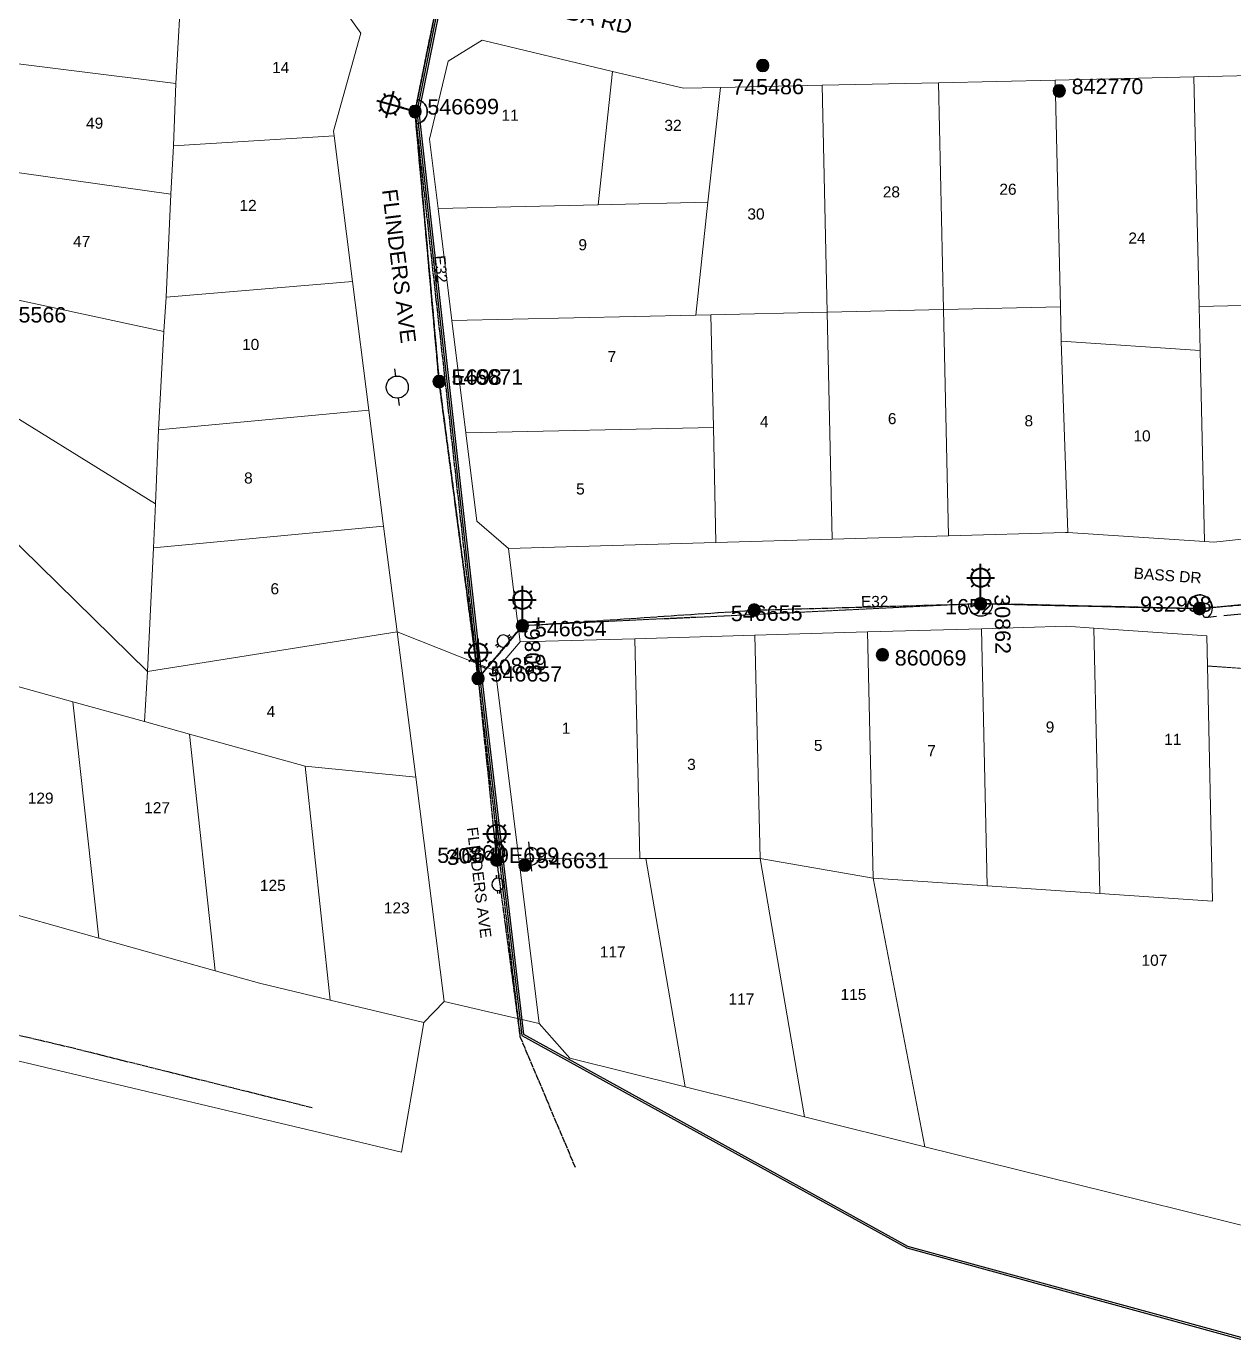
# Model space of a CAD drawing. Header units: metres. Extents: x -1 to 313024, y -2 to 6262971.
# Drawn here: x 312362.9 to 312559.2, y 6262397.2 to 6262610.8 of the extents above; entities that cross this region are included whole.
import ezdxf
from ezdxf.enums import TextEntityAlignment as Align

# ---------------------------------------------------------------- set-up
doc = ezdxf.new("R2010")
doc.units = ezdxf.units.M
doc.linetypes.add('Cable Exist OH', pattern=[1, 1, 0])
doc.linetypes.add('Cable Exist UG', pattern=[8.2, 4, -1.2, 1.8, -1.2])
doc.layers.get('0').update_dxf_attribs({"color": 6})
doc.layers.add('Cadastre Land Parcels_SP_EXT', color=9, linetype='Continuous', lineweight=5)
doc.layers.add('Cadastre Roads_SP_EXT', color=9, linetype='Continuous', lineweight=5)
for name, color, linetype in [('Equip_SP_HV_EXT', 7, 'Continuous'), ('Equip_SP_LV_EXT', 7, 'Continuous'), ('Equip_SP_SL_EXT', 7, 'Continuous'), ('Mains_HV_EXT', 7, 'Continuous'), ('Mains_LV_EXT', 7, 'Continuous'), ('Mains_SL_EXT', 7, 'Continuous'), ('Mains_TR_EXT', 7, 'Continuous'), ('Notes_SP_MISC', 7, 'Continuous'), ('SupportsOH_SP_TR_HV_LV_SL_EXT', 7, 'Continuous')]:
    doc.layers.add(name, color=color, linetype=linetype)
doc.styles.add('iecARIAL', font='arial.ttf', dxfattribs={"height": 2})
doc.styles.add('POLE_LABEL', font='arial.ttf')
doc.styles.get("Standard").update_dxf_attribs({"font": 'arial.ttf'})
doc.linetypes.add('Cable E OH', pattern='A,9.4,["E",Standard,S=1.7,R=0,X=0,Y=-1],0', length=9.4)
doc.linetypes.add('Cable P UG', pattern='A,6,-0.5,["P",Standard,S=1.7,R=0,X=0.5,Y=-1],-2.9', length=9.4)

# ---------------------------------------------------------------- blocks, each defined once
blk = doc.blocks.new('LV_OH_LINKS_OPEN_EXT')
for p, q in [((-0.17, 4.97), (-0.17, 5.46)), ((0.17, 4.97), (0.17, 5.46)), ((-0.17, 3), (-0.17, 2.5)), ((0.17, 3), (0.17, 2.5))]:
    blk.add_line(p, q)
blk.add_lwpolyline([(0, 2.99, 1), (0, 4.98, 1)], format="xyb", close=True)
at = {"flags": 9}
for tag, p in [('ACTUAL_STATUS', (0, 0)), ('CONSTRUCTED_VOLTAGE', (0, -0.2)), ('OPERATING_VOLTAGE', (0, -0.6)), ('ORIENTATION', (0, -0.8)), ('OWNED_BY', (0, -1)), ('STATE', (0, -1.2)), ('SWITCH_TYPE', (0, -1.4)), ('NO_PHASES', (0, -0.4)), ('USAGE', (0, -1.6)), ('LEGEND', (0, -1.8)), ('NOTES', (0, -2))]:
    blk.add_attdef(tag, text='', height=0.2, dxfattribs=at).set_placement(p, align=Align.MIDDLE_LEFT)
at = {"flags": 1}
blk.add_attdef('Z', (0, 0), '', height=0.2, dxfattribs=at)
blk = doc.blocks.new('SL_LANTERN_EXT')
at = {"lineweight": 40}
for p, q in [((0, 1.97), (0, 6.47)), ((-1.46, 5.68), (-1.06, 5.28)), ((1.46, 5.68), (1.06, 5.28)), ((-2.25, 4.22), (2.25, 4.22)), ((-1.46, 2.76), (-1.06, 3.16)), ((0, 0), (0, 2.72)), ((1.46, 2.76), (1.06, 3.16))]:
    blk.add_line(p, q, dxfattribs=at)
blk.add_circle((0, 4.22), 1.5, dxfattribs=at)
at = {"style": 'iecARIAL', "flags": 8}
blk.add_attdef('ASSET_NUM', (1.5, 1.5), '', height=2.5, dxfattribs=at)
for tag, p, height, flags in [('OPERATING_VOLTAGE', (0.98, -1.65), 0.2, 9), ('ORIENTATION', (0.98, -1.85), 0.2, 9), ('OWNED_BY', (0.98, -2.05), 0.2, 9), ('STATE', (0.98, -2.25), 0.2, 9), ('CONSTRUCTED_VOLTAGE', (0.98, -0.65), 0.2, 9), ('CONTROL_TYPE', (0.98, -0.85), 0.2, 9), ('LANTERN_PURPOSE', (0.98, -1.05), 0.2, 9), ('LANTERN_TYPE', (0.98, -1.25), 0.2, 9), ('NO_PHASES', (0.98, -1.45), 0.2, 9), ('LNUMBER', (2.18, -3.25), 2.5, 8), ('USAGE', (0.98, -2.45), 0.2, 9), ('CEXIST', (0.98, -2.65), 0.2, 9), ('CNEW', (0.98, -2.85), 0.2, 9), ('CNUMBER', (0.98, -3.05), 0.2, 9), ('CREMOVE', (0.98, -3.25), 0.2, 9), ('CREPLACE', (0.98, -3.45), 0.2, 9), ('LKINGHEIGHT', (0.98, -3.65), 0.2, 9), ('LBRACKET', (0.98, -3.85), 0.2, 9), ('LBRACKETVOCAB', (0.98, -4.05), 0.2, 9), ('LCATEGORY', (0.98, -4.25), 0.2, 9), ('LCHARGE1', (0.98, -4.45), 0.2, 9), ('LCHARGE1PERCENT', (0.98, -4.65), 0.2, 9), ('LCHARGE2', (0.98, -4.85), 0.2, 9), ('LCHARGE2PERCENT', (0.98, -5.05), 0.2, 9), ('LCHARGE3', (0.98, -5.25), 0.2, 9), ('LCHARGE3PERCENT', (0.98, -5.45), 0.2, 9), ('LEXIST', (0.98, -5.65), 0.2, 9), ('LLAMP', (0.98, -5.85), 0.2, 9), ('LLAMPVOCAB', (0.98, -6.05), 0.2, 9), ('LMAST', (0.98, -6.25), 0.2, 9), ('LMASTVOCAB', (0.98, -6.45), 0.2, 9), ('LNEW', (0.98, -6.65), 0.2, 9), ('LANTNUMBER', (0.98, -6.85), 0.2, 9), ('LOUTREACH', (0.98, -7.25), 0.2, 9), ('LOUTREACHVOCAB', (0.98, -7.45), 0.2, 9), ('LRATECODE', (0.98, -7.65), 0.2, 9), ('LREMOVE', (0.98, -7.85), 0.2, 9), ('LREPLACE', (0.98, -8.05), 0.2, 9), ('LTYPE', (0.98, -8.25), 0.2, 9), ('LTYPEVOCAB', (0.98, -8.45), 0.2, 9), ('LEGEND', (0.98, -8.65), 0.2, 9), ('STREETNAME', (0.98, -9.25), 0.2, 9), ('SUBURB', (0.98, -9.45), 0.2, 1), ('LOCATION', (0.98, -8.85), 0.2, 9), ('NOTES', (0.98, -9.05), 0.2, 9)]:
    blk.add_attdef(tag, p, '', height=height, dxfattribs=dict(flags=flags))
blk = doc.blocks.new('POLE_EXT')
blk.add_hatch(color=256).paths.add_polyline_path([(-1, 0, 1), (1, 0, 1)])
blk.add_lwpolyline([(-1, 0, 1), (1, 0, 1)], format="xyb", close=True)
for tag, height, flags, p in [('pNumber', 2.5, 8, (-17.84, 2.07)), ('OWNED_BY', 0.2, 9, (1.35, -0.4)), ('SPECIAL_USE', 0.2, 9, (1.35, -0.8)), ('STATE', 0.2, 9, (1.35, -1)), ('cLV', 0.2, 9, (1.35, -1.4)), ('hDepth', 0.2, 9, (1.35, -1.6)), ('hDia', 0.2, 9, (1.35, -1.8)), ('cHV', 0.2, 9, (1.35, -2)), ('PARENT', 0.2, 9, (1.35, -0.6)), ('USAGE', 0.2, 9, (1.35, -1.2)), ('LBRACKET', 0.2, 9, (1.35, -2.2)), ('cLinedev', 0.2, 9, (1.35, -3.4)), ('pExisting', 0.2, 9, (1.35, -3.8)), ('LExisting', 0.2, 9, (1.35, -2.4)), ('LANTNUMBER', 0.2, 9, (1.35, -2.6)), ('LOther', 0.2, 9, (1.35, -2.8)), ('LRemove', 0.2, 9, (1.35, -3)), ('LEGEND', 0.2, 9, (1.35, -3.2)), ('LOCATION', 0.2, 9, (1.35, -3.6)), ('PFNUMBER', 0.2, 9, (1.35, -4)), ('NEWPFNUMBER', 0.2, 9, (1.35, -4.2)), ('pFooting', 0.2, 9, (1.35, -4.4)), ('pNew', 0.2, 9, (1.35, -4.6)), ('pRelocate', 0.2, 9, (1.35, -5)), ('pRemove', 0.2, 9, (1.35, -5.2)), ('pReplace', 0.2, 9, (1.35, -5.4)), ('pStay', 0.2, 9, (1.35, -5.6)), ('pType', 0.2, 9, (1.35, -5.8)), ('cspan', 0.2, 9, (1.35, -6)), ('STREETNAME', 0.2, 9, (1.35, -6.2)), ('SUBURB', 0.2, 9, (1.35, -6.4)), ('OPERATED_BY', 0.2, 9, (1.36, -7.01)), ('NOTES', 0.2, 9, (1.35, -6.6)), ('MAINTAINED_BY', 0.2, 9, (1.36, -6.81))]:
    blk.add_attdef(tag, text='', height=height, dxfattribs=dict(flags=flags)).set_placement(p, align=Align.MIDDLE_LEFT)
at = {"style": 'POLE_LABEL'}
for tag, height, flags, p in [('ASSET_NUM', 2.5, 8, (2, 2)), ('STRUCTURE_PLANT_NUMBER', 0.2, 9, (1.35, 0.03)), ('STREET_CODE', 0.2, 9, (1.35, -0.2))]:
    blk.add_attdef(tag, text='', height=height, dxfattribs=dict(at, flags=flags)).set_placement(p, align=Align.MIDDLE_LEFT)
at = {"flags": 1}
blk.add_attdef('Z', (1.35, -7.33), '', height=0.2, dxfattribs=at)
blk = doc.blocks.new('HV_USL_CLOSED_EXT')
blk.add_line((2.4, 5.5), (-2.4, 5.5))
blk.add_lwpolyline([(1.44, 5.5, 0.414214), (0, 6.94, 0.414214), (-1.44, 5.5)], format="xyb")
for tag, height, flags, p in [('ASSET_NUM', 2.5, 8, (2, 2)), ('STREET_CODE', 0.2, 9, (1.5, 0)), ('ACTUAL_STATUS', 0.2, 9, (1.5, -0.2)), ('CONSTRUCTED_VOLTAGE', 0.2, 9, (1.5, -0.4)), ('OPERATING_VOLTAGE', 0.2, 9, (1.5, -0.8)), ('ORIENTATION', 0.2, 9, (1.5, -1)), ('OWNED_BY', 0.2, 9, (1.5, -1.2)), ('OPERATED_BY', 0.2, 9, (1.5, -1.4)), ('STATE', 0.2, 9, (1.5, -1.8)), ('SWITCH_TYPE', 0.2, 9, (1.5, -2)), ('NO_PHASES', 0.2, 9, (1.5, -0.6)), ('MAINTAINED_BY', 0.2, 9, (1.5, -1.6)), ('USAGE', 0.2, 9, (1.5, -2.2)), ('STREETNAME', 0.2, 9, (1.5, -2.8)), ('SUBURB', 0.2, 9, (1.5, -3)), ('Z', 0.2, 1, (1.5, -3.6)), ('LEGEND', 0.2, 9, (1.5, -2.4)), ('LOCATION', 0.2, 9, (1.5, -2.6)), ('NOTES', 0.2, 9, (1.5, -3.2)), ('LABEL_ALIGNMENT', 0.2, 9, (1.5, -3.4))]:
    blk.add_attdef(tag, text='', height=height, dxfattribs=dict(flags=flags)).set_placement(p, align=Align.MIDDLE_LEFT)
blk = doc.blocks.new('HV_ABS_OPEN_EXT')
for p, q in [((-3, 6.87), (-1.8, 6.87)), ((1.8, 6.87), (3, 6.87))]:
    blk.add_line(p, q)
blk.add_circle((0, 6.87), 1.8)
for tag, height, flags, p in [('ASSET_NUM', 2.5, 8, (2, 2)), ('STREET_CODE', 0.2, 9, (1.5, 0)), ('ACTUAL_STATUS', 0.2, 9, (1.5, -0.2)), ('CONSTRUCTED_VOLTAGE', 0.2, 9, (1.5, -0.4)), ('OPERATING_VOLTAGE', 0.2, 9, (1.5, -0.8)), ('ORIENTATION', 0.2, 9, (1.5, -1)), ('OWNED_BY', 0.2, 9, (1.5, -1.2)), ('STATE', 0.2, 9, (1.5, -1.4)), ('SWITCH_TYPE', 0.2, 9, (1.5, -1.6)), ('NO_PHASES', 0.2, 9, (1.5, -0.6)), ('USAGE', 0.2, 9, (1.5, -1.8)), ('LEGEND', 0.2, 9, (1.5, -2)), ('LOCATION', 0.2, 9, (1.5, -2.2)), ('STREETNAME', 0.2, 9, (1.5, -2.4)), ('SUBURB', 0.2, 9, (1.5, -2.6)), ('OPERATED_BY', 0.2, 9, (1.5, -3.2)), ('Z', 0.2, 1, (1.5, -3.6)), ('NOTES', 0.2, 9, (1.5, -2.8)), ('MAINTAINED_BY', 0.2, 9, (1.5, -3)), ('LABEL_ALIGNMENT', 0.2, 9, (1.5, -3.4))]:
    blk.add_attdef(tag, text='', height=height, dxfattribs=dict(flags=flags)).set_placement(p, align=Align.MIDDLE_LEFT)

msp = doc.modelspace()

# ---------------------------------------------------------------- linework, layer by layer
at = {"layer": 'Cadastre Land Parcels_SP_EXT', "linetype": 'Continuous'}
for points in [[(312371.28, 6262623.66), (312358.86, 6262626.58), (312354.69, 6262623.8), (312352.41, 6262605.81), (312387.26, 6262601.47), (312388.29, 6262619.66), (312371.28, 6262623.66)], [(312414.62, 6262613.47), (312388.29, 6262619.66), (312387.26, 6262601.47), (312386.88, 6262591.34), (312412.95, 6262593), (312412.86, 6262593.77), (312417.32, 6262609.66), (312414.62, 6262613.47)], [(312458.21, 6262603.47), (312437.02, 6262608.54), (312431.49, 6262605.15), (312428.47, 6262592.47), (312429.86, 6262581.2), (312455.85, 6262581.79), (312458.21, 6262603.47)], [(312387.26, 6262601.47), (312352.41, 6262605.81), (312350.24, 6262588.63), (312386.44, 6262583.49), (312386.88, 6262591.34), (312387.26, 6262601.47)], [(312475.73, 6262600.85), (312469.73, 6262600.72), (312458.21, 6262603.47), (312455.85, 6262581.79), (312473.71, 6262582.19), (312475.73, 6262600.85)], [(312553.53, 6262565.26), (312552.69, 6262602.58), (312530.14, 6262602.05), (312530.98, 6262565.22), (312531.11, 6262559.64), (312553.7, 6262558.1), (312553.53, 6262565.26)], [(312572.2, 6262565.68), (312571.36, 6262603), (312552.69, 6262602.58), (312553.53, 6262565.26), (312572.2, 6262565.68)], [(312493.08, 6262564.33), (312492.25, 6262601.2), (312475.73, 6262600.85), (312473.71, 6262582.19), (312471.77, 6262563.85), (312474.18, 6262563.92), (312493.08, 6262564.33)], [(312511.99, 6262564.76), (312511.17, 6262601.63), (312492.25, 6262601.2), (312493.08, 6262564.33), (312511.99, 6262564.76)], [(312530.14, 6262602.05), (312511.17, 6262601.63), (312511.99, 6262564.76), (312530.98, 6262565.22), (312530.14, 6262602.05)], [(312415.97, 6262569.3), (312412.95, 6262593), (312386.88, 6262591.34), (312386.44, 6262583.49), (312385.66, 6262566.76), (312415.97, 6262569.3)], [(312386.44, 6262583.49), (312350.24, 6262588.63), (312348.68, 6262576.14), (312348.55, 6262575.1), (312348.49, 6262574.06), (312348.51, 6262573.01), (312348.6, 6262571.97), (312348.76, 6262570.94), (312349, 6262569.93), (312349.3, 6262568.93), (312385.3, 6262561.22), (312385.66, 6262566.76), (312386.44, 6262583.49)], [(312471.77, 6262563.85), (312473.71, 6262582.19), (312455.85, 6262581.79), (312429.86, 6262581.2), (312432.12, 6262562.96), (312471.77, 6262563.85)], [(312385.3, 6262561.22), (312349.3, 6262568.93), (312349.72, 6262567.87), (312350.21, 6262566.85), (312350.78, 6262565.87), (312351.42, 6262564.94), (312351.96, 6262563.99), (312352.43, 6262563), (312352.83, 6262561.98), (312353.16, 6262560.94), (312353.4, 6262559.87), (312353.57, 6262558.79), (312353.66, 6262557.7), (312353.68, 6262556.61), (312353.61, 6262555.51), (312353.46, 6262554.43), (312353.24, 6262553.36), (312352.97, 6262552.35), (312383.96, 6262533.2), (312384.44, 6262545.24), (312385.3, 6262561.22)], [(312418.62, 6262548.42), (312415.97, 6262569.3), (312385.66, 6262566.76), (312385.3, 6262561.22), (312384.44, 6262545.24), (312418.62, 6262548.42)], [(312493.92, 6262527.46), (312493.08, 6262564.33), (312474.18, 6262563.92), (312474.6, 6262545.62), (312475.02, 6262526.92), (312493.92, 6262527.46)], [(312512.83, 6262528.01), (312511.99, 6262564.76), (312493.08, 6262564.33), (312493.92, 6262527.46), (312512.83, 6262528.01)], [(312531.11, 6262559.64), (312530.98, 6262565.22), (312511.99, 6262564.76), (312512.83, 6262528.01), (312531.81, 6262528.55), (312532.18, 6262528.56), (312531.11, 6262559.64)], [(312574.64, 6262565.72), (312572.2, 6262565.68), (312553.53, 6262565.26), (312553.7, 6262558.1), (312554.4, 6262527.05), (312555.92, 6262526.95), (312575.46, 6262529.08), (312574.64, 6262565.72)], [(312474.18, 6262563.92), (312471.77, 6262563.85), (312432.12, 6262562.96), (312434.39, 6262544.72), (312474.6, 6262545.62), (312474.18, 6262563.92)], [(312553.7, 6262558.1), (312531.11, 6262559.64), (312532.18, 6262528.56), (312554.4, 6262527.05), (312553.7, 6262558.1)], [(312383.61, 6262526.07), (312383.96, 6262533.2), (312352.97, 6262552.35), (312352.58, 6262551.31), (312352.15, 6262550.35), (312351.65, 6262549.41), (312351.09, 6262548.52), (312350.47, 6262547.66), (312349.79, 6262546.85), (312349.05, 6262546.09), (312348.27, 6262545.38), (312347.43, 6262544.73), (312346.55, 6262544.14), (312345.64, 6262543.62), (312344.69, 6262543.15), (312382.63, 6262505.95), (312383.61, 6262526.07)], [(312421.01, 6262529.55), (312418.62, 6262548.42), (312384.44, 6262545.24), (312383.96, 6262533.2), (312383.61, 6262526.07), (312421.01, 6262529.55)], [(312474.6, 6262545.62), (312434.39, 6262544.72), (312436.17, 6262530.36), (312441.3, 6262525.95), (312475.02, 6262526.92), (312474.6, 6262545.62)], [(312344.69, 6262543.15), (312343.7, 6262542.76), (312342.69, 6262542.43), (312341.66, 6262542.18), (312340.62, 6262542), (312339.56, 6262541.89), (312338.5, 6262541.86), (312337.44, 6262541.9), (312336.39, 6262542.01), (312335.34, 6262542.2), (312334.31, 6262542.46), (312333.31, 6262542.8), (312332.33, 6262543.18), (312347.54, 6262507.42), (312351.62, 6262506.29), (312370.48, 6262501.02), (312382.15, 6262497.8), (312382.63, 6262505.95), (312344.69, 6262543.15)], [(312382.63, 6262505.95), (312423.23, 6262512.4), (312421.01, 6262529.55), (312383.61, 6262526.07), (312382.63, 6262505.95)], [(312519.08, 6262471.12), (312518.14, 6262512.88), (312499.64, 6262512.38), (312500.54, 6262472.36), (312519.08, 6262471.12)], [(312536.44, 6262512.99), (312531.93, 6262513.31), (312518.14, 6262512.88), (312519.08, 6262471.12), (312537.4, 6262469.87), (312536.44, 6262512.99)], [(312554.87, 6262506.85), (312554.76, 6262511.75), (312536.44, 6262512.99), (312537.4, 6262469.87), (312555.73, 6262468.62), (312554.87, 6262506.85)], [(312426.24, 6262488.78), (312423.23, 6262512.4), (312382.63, 6262505.95), (312382.15, 6262497.8), (312389.48, 6262495.76), (312408.27, 6262490.54), (312426.24, 6262488.78)], [(312461.85, 6262511.28), (312443.18, 6262510.75), (312439.17, 6262506.08), (312442.96, 6262475.53), (312462.66, 6262475.55), (312461.85, 6262511.28)], [(312481.35, 6262511.83), (312461.85, 6262511.28), (312462.66, 6262475.55), (312463.63, 6262475.55), (312482.18, 6262475.58), (312481.35, 6262511.83)], [(312500.54, 6262472.36), (312499.64, 6262512.38), (312481.35, 6262511.83), (312482.18, 6262475.58), (312500.54, 6262472.36)], [(312570.14, 6262505.81), (312554.87, 6262506.85), (312555.73, 6262468.62), (312537.4, 6262469.87), (312519.08, 6262471.12), (312500.54, 6262472.36), (312508.96, 6262428.73), (312538.94, 6262421.28), (312556.88, 6262416.83), (312572.27, 6262413.01), (312571.08, 6262464.98), (312570.14, 6262505.81)], [(312370.48, 6262501.02), (312351.62, 6262506.29), (312355.87, 6262467.93), (312374.73, 6262462.64), (312370.48, 6262501.02)], [(312382.15, 6262497.8), (312370.48, 6262501.02), (312374.73, 6262462.64), (312393.66, 6262457.32), (312389.48, 6262495.76), (312382.15, 6262497.8)], [(312408.27, 6262490.54), (312389.48, 6262495.76), (312393.66, 6262457.32), (312400.84, 6262455.31), (312412.32, 6262452.56), (312408.27, 6262490.54)], [(312426.24, 6262488.78), (312408.27, 6262490.54), (312412.32, 6262452.56), (312427.55, 6262448.92), (312430.87, 6262452.33), (312426.24, 6262488.78)], [(312462.66, 6262475.55), (312442.96, 6262475.53), (312446.28, 6262448.75), (312451.28, 6262443.11), (312470.01, 6262438.44), (312463.63, 6262475.55), (312462.66, 6262475.55)], [(312482.18, 6262475.58), (312463.63, 6262475.55), (312470.01, 6262438.44), (312480.02, 6262435.95), (312489.42, 6262433.61), (312482.18, 6262475.58)], [(312500.54, 6262472.36), (312482.18, 6262475.58), (312489.42, 6262433.61), (312508.96, 6262428.73), (312500.54, 6262472.36)]]:
    msp.add_lwpolyline(points, close=True, dxfattribs=at)
at = {"layer": 'Cadastre Roads_SP_EXT', "linetype": 'Continuous'}
for points in [[(312575.46, 6262529.08), (312555.92, 6262526.95), (312554.4, 6262527.05), (312532.18, 6262528.56), (312531.81, 6262528.55), (312512.83, 6262528.01), (312493.92, 6262527.46), (312475.02, 6262526.92), (312441.3, 6262525.95), (312442.24, 6262518.33), (312443.18, 6262510.75), (312461.85, 6262511.28), (312481.35, 6262511.83), (312499.64, 6262512.38), (312518.14, 6262512.88), (312531.93, 6262513.31), (312536.44, 6262512.99), (312554.76, 6262511.75), (312554.87, 6262506.84), (312570.14, 6262505.81)], [(312337.79, 6262448.31), (312409.67, 6262431.24), (312423.91, 6262427.86), (312425.74, 6262438.47), (312425.74, 6262438.47), (312427.55, 6262448.92), (312412.32, 6262452.56), (312400.84, 6262455.31), (312393.66, 6262457.32), (312374.73, 6262462.64), (312355.87, 6262467.93)]]:
    msp.add_lwpolyline(points, dxfattribs=at)
msp.add_lwpolyline([(312439.17, 6262506.08), (312430.02, 6262509.71), (312423.23, 6262512.4), (312426.24, 6262488.78), (312430.87, 6262452.33), (312437.34, 6262450.83), (312446.28, 6262448.75), (312442.96, 6262475.53), (312439.17, 6262506.08)], close=True, dxfattribs=at)
at = {"layer": 'Mains_HV_EXT', "linetype": 'Cable P UG'}
msp.add_lwpolyline([(313023.52, 6262629.55), (312966.62, 6262628.16), (312888.83, 6262626.63), (312821.9, 6262624.98), (312746.29, 6262623.23), (312677.21, 6262621.81), (312554.55, 6262619.08), (312484.93, 6262617.12), (312432.28, 6262625.88), (312426.42, 6262596.92), (312436.66, 6262504.85), (312443.45, 6262446.81), (312506.05, 6262412.28), (312561.21, 6262397.2)], dxfattribs=at)
at = {"layer": 'Mains_HV_EXT', "linetype": 'Cable E OH'}
msp.add_lwpolyline([(313023.52, 6262629.25), (312966.63, 6262627.86), (312888.83, 6262626.33), (312821.91, 6262624.68), (312746.3, 6262622.93), (312677.22, 6262621.51), (312554.55, 6262618.78), (312484.91, 6262616.82), (312432.52, 6262625.53), (312426.72, 6262596.9), (312436.96, 6262504.88), (312443.73, 6262447), (312506.16, 6262412.56), (312561.48, 6262397.44)], dxfattribs=at)
at = {"layer": 'Mains_HV_EXT', "linetype": 'Cable Exist OH'}
for points in [[(312430.03, 6262553.05), (312426.11, 6262596.93), (312432.04, 6262626.22)], [(312436.37, 6262504.81), (312430.03, 6262553.05)], [(312518.02, 6262516.97), (312443.57, 6262513.38), (312436.37, 6262504.81)], [(312553.58, 6262516.16), (312518.02, 6262516.97)], [(312436.37, 6262504.81), (312439.37, 6262475.34)], [(312409.4, 6262435.04), (312370.34, 6262444.78), (312336.94, 6262452.63), (312304.05, 6262458.16), (312267.34, 6262464.33), (312225.02, 6262471.44), (312182.88, 6262470.96), (312147.37, 6262472.97), (312070.07, 6262483.23), (311993.49, 6262490.54)], [(312439.37, 6262475.34), (312443.17, 6262446.62), (312452.14, 6262425.36)]]:
    msp.add_lwpolyline(points, dxfattribs=at)
at = {"layer": 'Mains_HV_EXT', "linetype": 'Continuous'}
for points in [[(312554.98, 6262514.72, 1.601762), (312551.6, 6262516.2)], [(312516.02, 6262516.87, 0.962515), (312520.02, 6262516.92)]]:
    msp.add_lwpolyline(points, format="xyb", dxfattribs=at)
at = {"layer": 'Mains_HV_EXT', "linetype": 'Cable Exist UG'}
msp.add_lwpolyline([(312577.15, 6262511.27), (312575.72, 6262512.53), (312575.56, 6262516.84), (312574.71, 6262516.68), (312574.71, 6262516.68), (312569.67, 6262516.13), (312554.96, 6262514.75), (312554.96, 6262514.75), (312554.41, 6262514.73), (312553.58, 6262516.16)], dxfattribs=at)
at = {"layer": 'Mains_LV_EXT', "linetype": 'Cable Exist OH'}
for points in [[(312432.04, 6262626.22), (312426.11, 6262596.93)], [(312426.11, 6262596.93), (312430.03, 6262553.05)], [(312430.03, 6262553.05), (312436.37, 6262504.81)], [(312589.31, 6262519.36), (312553.58, 6262516.16)], [(312443.57, 6262513.38), (312481.24, 6262515.92)], [(312481.24, 6262515.92), (312518.02, 6262516.97)], [(312518.02, 6262516.97), (312553.58, 6262516.16)], [(312436.37, 6262504.81), (312443.57, 6262513.38)], [(312436.37, 6262504.81), (312439.37, 6262475.34)], [(312439.37, 6262475.34), (312443.17, 6262446.62), (312452.14, 6262425.36)]]:
    msp.add_lwpolyline(points, dxfattribs=at)
at = {"layer": 'Mains_LV_EXT', "linetype": 'Continuous'}
for points in [[(312426.51, 6262598.89, -0.866154), (312426.29, 6262594.94)], [(312555.58, 6262516.33, 1.063634), (312551.58, 6262516.21)], [(312437.65, 6262506.34, 0.214021), (312436.08, 6262506.79)]]:
    msp.add_lwpolyline(points, format="xyb", dxfattribs=at)
at = {"layer": 'Mains_SL_EXT', "linetype": 'Cable Exist OH'}
for points in [[(312432.04, 6262626.22), (312426.11, 6262596.93)], [(312426.11, 6262596.93), (312430.03, 6262553.05), (312436.37, 6262504.81)], [(312518.02, 6262516.97), (312553.58, 6262516.16), (312589.31, 6262519.36)], [(312443.57, 6262513.38), (312481.24, 6262515.92), (312518.02, 6262516.97)], [(312436.37, 6262504.81), (312443.57, 6262513.38)], [(312436.37, 6262504.81), (312439.37, 6262475.34)], [(312439.37, 6262475.34), (312443.17, 6262446.62)]]:
    msp.add_lwpolyline(points, dxfattribs=at)
at = {"layer": 'Mains_TR_EXT', "linetype": 'Cable Exist OH'}
for points in [[(312432.04, 6262626.22), (312426.11, 6262596.93)], [(312426.11, 6262596.93), (312436.37, 6262504.81), (312443.17, 6262446.62)]]:
    msp.add_lwpolyline(points, dxfattribs=at)
at = {"layer": 'Mains_TR_EXT', "linetype": 'Continuous'}
msp.add_lwpolyline([(312426.33, 6262594.94, 0.855666), (312426.51, 6262598.89)], format="xyb", dxfattribs=at)
at = {"layer": 'Notes_SP_MISC', "linetype": 'Cable Exist OH'}
for points in [[(312432.04, 6262626.22), (312426.11, 6262596.93)], [(312426.11, 6262596.93), (312430.03, 6262553.05)], [(312430.03, 6262553.05), (312436.37, 6262504.81)]]:
    msp.add_lwpolyline(points, dxfattribs=at)

# ---------------------------------------------------------------- block references
at = {"layer": 'Equip_SP_HV_EXT'}
ref = msp.add_blockref('HV_ABS_OPEN_EXT', (312430.03, 6262553.05), dxfattribs=dict(at, rotation=97.48252809809686))
ref.add_attrib('ASSET_NUM', 'E698', dxfattribs={"layer": '0', "height": 2.5}).set_placement((312432.03, 6262553.8), align=Align.MIDDLE_LEFT)
ref = msp.add_blockref('HV_USL_CLOSED_EXT', (312439.37, 6262475.34), dxfattribs=dict(at, rotation=275.8157530098457))
ref.add_attrib('ASSET_NUM', 'E699', dxfattribs={"layer": '0', "height": 2.5}).set_placement((312441.37, 6262476.09), align=Align.MIDDLE_LEFT)
at = {"layer": 'Equip_SP_LV_EXT'}
for p, rotation in [((312443.57, 6262513.38), 128.595542458155), ((312439.37, 6262475.34), 183.2410644209444)]:
    msp.add_blockref('LV_OH_LINKS_OPEN_EXT', p, dxfattribs=dict(at, rotation=rotation))
at = {"layer": 'Equip_SP_SL_EXT', "rotation": 74.30746435160842}
msp.add_blockref('SL_LANTERN_EXT', (312426.11, 6262596.93), dxfattribs=at)
at = {"layer": 'Equip_SP_SL_EXT'}
ref = msp.add_blockref('SL_LANTERN_EXT', (312518.02, 6262516.97), dxfattribs=at)
ref.add_attrib('ASSET_NUM', '30862', dxfattribs={"layer": '0', "height": 2.5, "rotation": 270.9235, "style": 'iecARIAL'}).set_placement((312519.52, 6262518.47), align=Align.BOTTOM_LEFT)
ref = msp.add_blockref('SL_LANTERN_EXT', (312443.57, 6262513.38), dxfattribs=at)
ref.add_attrib('ASSET_NUM', '30861', dxfattribs={"layer": '0', "height": 2.5, "rotation": 91.6133, "style": 'iecARIAL'}).set_placement((312445.07, 6262514.88), align=Align.MIDDLE_RIGHT)
ref = msp.add_blockref('SL_LANTERN_EXT', (312436.37, 6262504.81), dxfattribs=at)
ref.add_attrib('ASSET_NUM', '30859', dxfattribs={"layer": '0', "height": 2.5, "rotation": 7.0717, "style": 'iecARIAL'}).set_placement((312437.87, 6262506.31), align=Align.MIDDLE_LEFT)
ref = msp.add_blockref('SL_LANTERN_EXT', (312439.37, 6262475.34), dxfattribs=at)
ref.add_attrib('ASSET_NUM', '30860', dxfattribs={"layer": '0', "height": 2.5, "rotation": 7.0717, "style": 'iecARIAL'}).set_placement((312440.87, 6262476.84), align=Align.MIDDLE_RIGHT)
at = {"layer": 'SupportsOH_SP_TR_HV_LV_SL_EXT'}
ref = msp.add_blockref('POLE_EXT', (312482.62, 6262604.42), dxfattribs=at)
ref.add_attrib('ASSET_NUM', '745486', dxfattribs={"layer": '0', "height": 2.5, "rotation": 0.504, "style": 'POLE_LABEL'}).set_placement((312483.47, 6262602.22), align=Align.TOP_CENTER)
ref = msp.add_blockref('POLE_EXT', (312530.81, 6262600.28), dxfattribs=at)
ref.add_attrib('ASSET_NUM', '842770', dxfattribs={"layer": '0', "height": 2.5, "style": 'POLE_LABEL'}).set_placement((312532.81, 6262601.03), align=Align.MIDDLE_LEFT)
ref = msp.add_blockref('POLE_EXT', (312426.11, 6262596.93), dxfattribs=at)
ref.add_attrib('ASSET_NUM', '546699', dxfattribs={"layer": '0', "height": 2.5, "rotation": 0.4755, "style": 'POLE_LABEL'}).set_placement((312428.11, 6262597.68), align=Align.MIDDLE_LEFT)
ref = msp.add_blockref('POLE_EXT', (312355.79, 6262564.41), dxfattribs=at)
ref.add_attrib('ASSET_NUM', '335566', dxfattribs={"layer": '0', "height": 2.5, "style": 'POLE_LABEL'}).set_placement((312357.79, 6262565.16), align=Align.TOP_LEFT)
ref = msp.add_blockref('POLE_EXT', (312430.03, 6262553.05), dxfattribs=at)
ref.add_attrib('ASSET_NUM', '546671', dxfattribs={"layer": '0', "height": 2.5, "style": 'POLE_LABEL'}).set_placement((312432.03, 6262553.8), align=Align.MIDDLE_LEFT)
ref = msp.add_blockref('POLE_EXT', (312518.02, 6262516.97), dxfattribs=at)
ref.add_attrib('ASSET_NUM', '1652', dxfattribs={"layer": '0', "height": 2.5, "rotation": 359.9905, "style": 'POLE_LABEL'}).set_placement((312520.02, 6262517.72), align=Align.TOP_RIGHT)
ref = msp.add_blockref('POLE_EXT', (312553.58, 6262516.16), dxfattribs=at)
ref.add_attrib('ASSET_NUM', '932998', dxfattribs={"layer": '0', "height": 2.5, "rotation": 0.0957, "style": 'POLE_LABEL'}).set_placement((312555.58, 6262516.91), align=Align.MIDDLE_RIGHT)
ref = msp.add_blockref('POLE_EXT', (312481.24, 6262515.92), dxfattribs=at)
ref.add_attrib('ASSET_NUM', '546655', dxfattribs={"layer": '0', "height": 2.5, "rotation": 0.5596, "style": 'POLE_LABEL'}).set_placement((312483.24, 6262516.67), align=Align.TOP_CENTER)
ref = msp.add_blockref('POLE_EXT', (312443.57, 6262513.38), dxfattribs=at)
ref.add_attrib('ASSET_NUM', '546654', dxfattribs={"layer": '0', "height": 2.5, "rotation": 0.4039, "style": 'POLE_LABEL'}).set_placement((312445.57, 6262514.13), align=Align.TOP_LEFT)
ref = msp.add_blockref('POLE_EXT', (312502.07, 6262508.67), dxfattribs=at)
ref.add_attrib('ASSET_NUM', '860069', dxfattribs={"layer": '0', "height": 2.5, "style": 'POLE_LABEL'}).set_placement((312504.07, 6262509.42), align=Align.TOP_LEFT)
ref = msp.add_blockref('POLE_EXT', (312436.37, 6262504.81), dxfattribs=at)
ref.add_attrib('ASSET_NUM', '546657', dxfattribs={"layer": '0', "height": 2.5, "style": 'POLE_LABEL'}).set_placement((312438.37, 6262505.56), align=Align.MIDDLE_LEFT)
ref = msp.add_blockref('POLE_EXT', (312439.37, 6262475.34), dxfattribs=at)
ref.add_attrib('ASSET_NUM', '546649', dxfattribs={"layer": '0', "height": 2.5, "style": 'POLE_LABEL'}).set_placement((312441.37, 6262476.09), align=Align.MIDDLE_RIGHT)
ref = msp.add_blockref('POLE_EXT', (312443.96, 6262474.49), dxfattribs=at)
ref.add_attrib('ASSET_NUM', '546631', dxfattribs={"layer": '0', "height": 2.5, "style": 'POLE_LABEL'}).set_placement((312445.96, 6262475.24), align=Align.MIDDLE_LEFT)

# ---------------------------------------------------------------- texts
at = {"layer": 'Cadastre Land Parcels_SP_EXT'}
for s, p in [('14', (312402.88, 6262603.19)), ('11', (312440.15, 6262595.44)), ('49', (312372.65, 6262594.15)), ('32', (312466.64, 6262593.8)), ('28', (312502.12, 6262582.98)), ('26', (312521.07, 6262583.41)), ('12', (312397.58, 6262580.78)), ('30', (312480.12, 6262579.39)), ('24', (312542.03, 6262575.48)), ('47', (312370.55, 6262574.93)), ('9', (312452.66, 6262574.4)), ('10', (312398, 6262558.19)), ('7', (312457.41, 6262556.22)), ('4', (312482.16, 6262545.65)), ('6', (312502.95, 6262546.14)), ('8', (312525.15, 6262545.79)), ('10', (312542.85, 6262543.34)), ('8', (312398.33, 6262536.49)), ('5', (312452.29, 6262534.71)), ('6', (312402.62, 6262518.49)), ('4', (312402, 6262498.54)), ('1', (312449.96, 6262495.84)), ('9', (312528.6, 6262496.03)), ('11', (312547.84, 6262494.02)), ('5', (312490.93, 6262493.04)), ('7', (312509.35, 6262492.18)), ('3', (312470.34, 6262489.96)), ('129', (312363.18, 6262484.47)), ('127', (312382.1, 6262482.91)), ('125', (312400.91, 6262470.3)), ('123', (312421.05, 6262466.63)), ('117', (312456.14, 6262459.49)), ('107', (312544.17, 6262458.13)), ('117', (312477.05, 6262451.83)), ('115', (312495.27, 6262452.57))]:
    msp.add_text(s, height=1.8, dxfattribs=at).set_placement(p)
at = {"layer": 'Cadastre Roads_SP_EXT'}
for s, rotation, p in [('BASS DR', 355.8109, (312542.85, 6262521.05)), ('FLINDERS AVE', 277.1625, (312434.51, 6262480.55))]:
    msp.add_text(s, height=1.8, rotation=rotation, dxfattribs=at).set_placement(p)
at = {"layer": 'Mains_LV_EXT'}
for rotation, p in [(275.1008, (312429.22, 6262573.49)), (0.5233, (312498.58, 6262516.41))]:
    msp.add_text('E32', height=1.8, rotation=rotation, dxfattribs=at).set_placement(p)
at = {"layer": 'Notes_SP_MISC', "color": 2}
for s, rotation, p in [('HILDA RD', 346.5565, (312445.18, 6262613.25)), ('FLINDERS AVE', 277.0709, (312420.73, 6262584.19))]:
    msp.add_text(s, height=2.5, rotation=rotation, dxfattribs=at).set_placement(p)

doc.saveas('drawing.dxf')
